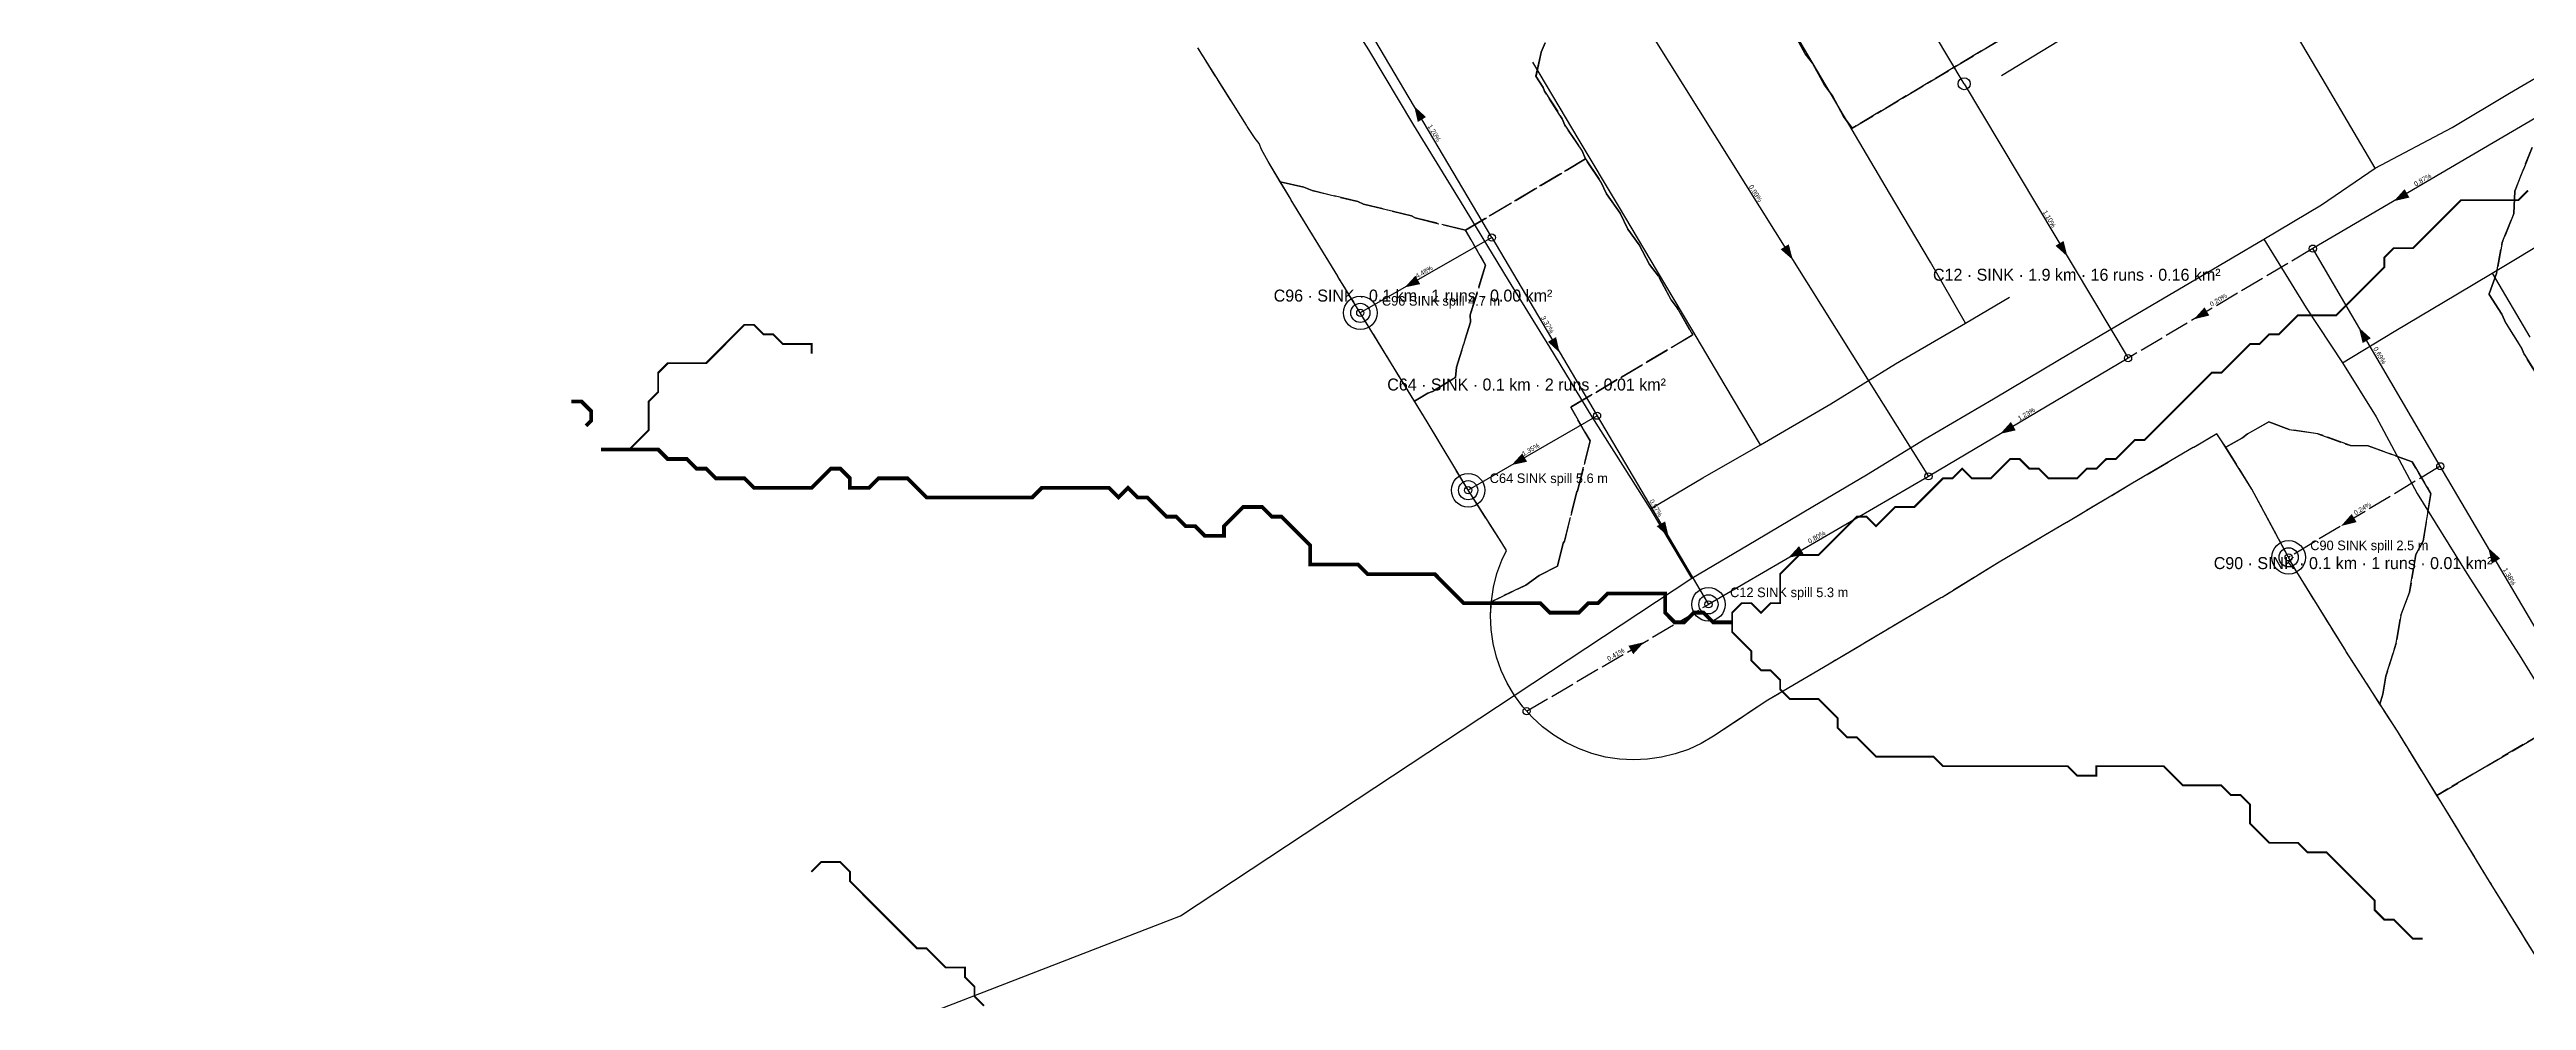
# Model space of a CAD drawing. Header units: metres. Extents: x 440276 to 476894, y 2561381 to 2578972.
# Drawn here: x 444668 to 445701, y 2565891 to 2566288 of the extents above; entities that cross this region are included whole.
import ezdxf
from ezdxf.enums import TextEntityAlignment as Align

# ---------------------------------------------------------------- set-up
doc = ezdxf.new("R2010")
doc.units = ezdxf.units.M
doc.header["$LTSCALE"] = 8
doc.linetypes.add('DASHED', pattern=[1.524, 1.27, -0.254])
for name, color, linetype in [('A_ARROWS', 7, 'Continuous'), ('A_BUILT_2006', 252, 'Continuous'), ('A_CATCH_LABEL', 7, 'Continuous'), ('A_CATCHMENTS', 7, 'Continuous'), ('A_ENVELOPE', 3, 'Continuous'), ('A_GRADIENT', 8, 'Continuous'), ('A_JUNCTIONS', 8, 'Continuous'), ('A_OUTLET_LABEL', 7, 'Continuous'), ('A_OUTLETS', 7, 'Continuous'), ('A_RUNS', 7, 'Continuous'), ('A_STREAMS', 5, 'Continuous')]:
    doc.layers.add(name, color=color, linetype=linetype)

msp = doc.modelspace()

# ---------------------------------------------------------------- linework, layer by layer
at = {"layer": 'A_ARROWS', "color": 1}
for points in [[(445237.3, 2566263.9), (445242.2, 2566259.4), (445238.8, 2566257.3)], [(445624.1, 2566088.8), (445628.5, 2566093.8), (445630.6, 2566090.4)]]:
    msp.add_solid(points, dxfattribs=at)
at = {"layer": 'A_ARROWS', "color": 2}
for points in [[(445646.1, 2566224.3), (445650.6, 2566229.3), (445652.6, 2566225.8)], [(445395.3, 2566199.8), (445390.2, 2566204.2), (445393.6, 2566206.3)], [(445509.9, 2566201.2), (445504.9, 2566205.7), (445508.3, 2566207.7)], [(445233.3, 2566188.3), (445237.8, 2566193.2), (445239.8, 2566189.7)], [(445562.6, 2566175), (445567.1, 2566180), (445569.1, 2566176.6)], [(445631.5, 2566171.6), (445636.5, 2566167.1), (445633.1, 2566165.1)], [(445481.8, 2566127.2), (445486.3, 2566132.2), (445488.3, 2566128.7)], [(445343.5, 2566084.2), (445338.5, 2566088.7), (445342, 2566090.7)], [(445393.4, 2566075.5), (445397.9, 2566080.4), (445399.9, 2566076.9)], [(445685.5, 2566079.7), (445690.5, 2566075.2), (445687, 2566073.1)], [(445333.2, 2566040.3), (445328.7, 2566035.3), (445326.7, 2566038.8)]]:
    msp.add_solid(points, dxfattribs=at)
at = {"layer": 'A_ARROWS', "color": 3}
for points in [[(445298, 2566161.1), (445293.1, 2566165.6), (445296.5, 2566167.6)], [(445277.9, 2566114.2), (445282.4, 2566119.1), (445284.4, 2566115.6)]]:
    msp.add_solid(points, dxfattribs=at)
at = {"layer": 'A_BUILT_2006', "color": 252}
for points in [[(445218.4, 2566287.4), (445197.7, 2566320.2)], [(445401.6, 2566285.4), (445388.4, 2566307.7)], [(445515.7, 2566296.9), (445482.4, 2566276.6)], [(445618, 2566272.5), (445597.8, 2566306.6)], [(445237.2, 2566256), (445218.4, 2566287.4)], [(445306.2, 2566249.7), (445286.8, 2566282.3)], [(445416.9, 2566259.5), (445401.6, 2566285.4)], [(445694.4, 2566269.4), (445718.1, 2566283.3)], [(445638.3, 2566238.1), (445618, 2566272.5)], [(445670.4, 2566255), (445694.4, 2566269.4)], [(445256.6, 2566224.3), (445237.2, 2566256)], [(445435.7, 2566227.6), (445416.9, 2566259.5)], [(445322.5, 2566222.3), (445306.2, 2566249.7)], [(445638.3, 2566238.1), (445670.4, 2566255)], [(445615.9, 2566222.8), (445638.3, 2566238.1)], [(445452.7, 2566198.8), (445435.7, 2566227.6)], [(445276.7, 2566191.4), (445256.6, 2566224.3)], [(445338.8, 2566194.9), (445322.5, 2566222.3)], [(445591.8, 2566208.5), (445615.9, 2566222.8)], [(445565.4, 2566192.9), (445591.8, 2566208.5)], [(445591.8, 2566208.5), (445609.5, 2566179.8)], [(445687.1, 2566194.2), (445713.3, 2566210)], [(445353.1, 2566170.9), (445338.8, 2566194.9)], [(445467.3, 2566173.4), (445452.7, 2566198.8)], [(445672.7, 2566185.6), (445687.1, 2566194.2)], [(445687.1, 2566194.2), (445702.9, 2566167.6)], [(445293.9, 2566163.4), (445276.7, 2566191.4)], [(445467.3, 2566173.4), (445485.7, 2566184.2)], [(445532, 2566173.2), (445565.4, 2566192.9)], [(445646.3, 2566169.9), (445672.7, 2566185.6)], [(445438.2, 2566156.4), (445467.3, 2566173.4)], [(445506.6, 2566158.3), (445532, 2566173.2)], [(445609.5, 2566179.8), (445624.7, 2566156.8)], [(445311.5, 2566134.3), (445293.9, 2566163.4)], [(445367, 2566147.4), (445353.1, 2566170.9)], [(445624.7, 2566156.8), (445646.3, 2566169.9)], [(445411.1, 2566139.7), (445438.2, 2566156.4)], [(445479.1, 2566141.9), (445506.6, 2566158.3)], [(445624.7, 2566156.8), (445638.8, 2566134.3)], [(445381.8, 2566122.6), (445367, 2566147.4)], [(445450.5, 2566125.1), (445479.1, 2566141.9)], [(445324.4, 2566114.1), (445311.5, 2566134.3)], [(445381.8, 2566122.6), (445411.1, 2566139.7)], [(445638.8, 2566134.3), (445655.9, 2566102.4)], [(445357.8, 2566108.9), (445381.8, 2566122.6)], [(445426.1, 2566110.1), (445450.5, 2566125.1)], [(445335.9, 2566096), (445324.4, 2566114.1)], [(445335.9, 2566096), (445357.8, 2566108.9)], [(445403.6, 2566096.9), (445426.1, 2566110.1)], [(445655.9, 2566102.4), (445676.6, 2566069)], [(445353.1, 2566067), (445335.9, 2566096)], [(445380, 2566082.9), (445403.6, 2566096.9)], [(445353.1, 2566067), (445380, 2566082.9)], [(444422.4, 2563343.7), (444425.8, 2563359.7), (444354.3, 2563402.3), (444079.1, 2562950.6), (443944.5, 2563054.6), (443895.5, 2563534.9), (443894.2, 2564981.6), (443353.4, 2565026.3), (443356.8, 2565236.3), (445139.7, 2565926.1), (445353.1, 2566067)], [(445676.6, 2566069), (445698.4, 2566035.1)], [(445698.4, 2566035.1), (445716.9, 2566005)]]:
    msp.add_lwpolyline(points, dxfattribs=at)
at = {"layer": 'A_CATCHMENTS', "color": 2, "linetype": 'DASHED'}
for points in [[(445395.2, 2566295.4), (445400.5, 2566285.8), (445403.5, 2566281.9), (445408.5, 2566272.7), (445411.8, 2566268.3), (445416.5, 2566259.6), (445420.1, 2566254.7), (445578.7, 2566349.5)], [(445731.7, 2566016.1), (445664, 2565976.4), (445647.6, 2566003.2), (445640.3, 2566014.5), (445641.5, 2566018.6), (445642.7, 2566026.1), (445647.1, 2566039.9), (445649, 2566051.5), (445652.7, 2566061.2), (445655.3, 2566076.9), (445658.3, 2566082.5), (445661.6, 2566102.4), (445653.7, 2566115.5), (445635.4, 2566122.2), (445628, 2566122.3), (445614.4, 2566127.3), (445602.4, 2566129.1), (445594, 2566132.2), (445585.1, 2566127.2), (445583, 2566125.5), (445576, 2566121.6), (445574.2, 2566124.3), (445572.3, 2566127.3), (445562.6, 2566121.5), (445562.5, 2566121.5), (445562.4, 2566121.5), (445537.1, 2566106.6), (445509.6, 2566090.3), (445509.6, 2566090.3), (445509.5, 2566090.2), (445481.4, 2566073.7), (445457.6, 2566059), (445457.1, 2566058.8), (445456.6, 2566058.5), (445434.1, 2566045.2), (445410.5, 2566031.2), (445410.5, 2566031.2), (445410.5, 2566031.2), (445384.9, 2566016.1), (445362.2, 2566001.1), (445357.1, 2565998.1), (445351.8, 2565995.6), (445346.2, 2565993.7), (445340.5, 2565992.3), (445334.7, 2565991.5), (445328.8, 2565991.2), (445322.9, 2565991.5), (445317.1, 2565992.4), (445311.4, 2565993.9), (445305.9, 2565995.9), (445300.6, 2565998.4), (445295.5, 2566001.5), (445290.8, 2566005), (445286.5, 2566009), (445282.6, 2566013.4), (445279.1, 2566018.1), (445276.1, 2566023.2), (445273.6, 2566028.5), (445271.6, 2566034.1), (445270.2, 2566039.8), (445269.4, 2566045.6), (445269.1, 2566051.5), (445269.4, 2566057.2), (445283.9, 2566064.1), (445289.4, 2566068.2), (445297.1, 2566072), (445297.1, 2566072), (445299.5, 2566081.6), (445300, 2566082.5), (445305.1, 2566103), (445305.5, 2566103.5), (445310.7, 2566124.3), (445302.6, 2566138.3), (445353.5, 2566168.5), (445347.1, 2566179.8), (445344.5, 2566183.2), (445339.2, 2566193), (445335.5, 2566197.9), (445331.2, 2566206.1), (445326.5, 2566212.6), (445323.2, 2566219.3), (445317.6, 2566227.4), (445315.2, 2566232.4), (445308.8, 2566241.9), (445307.2, 2566245.5), (445300.2, 2566256), (445299.1, 2566258.6), (445291.7, 2566270.2), (445291.1, 2566271.7), (445288.1, 2566276.4), (445290.3, 2566286.5), (445291.9, 2566290.3)], [(445703.8, 2566246.7), (445696.6, 2566228.5), (445696.2, 2566219.1), (445691.3, 2566207), (445689, 2566194.1), (445685.9, 2566185.7), (445685.9, 2566185.4), (445691.2, 2566177.1), (445692.9, 2566173.4), (445699.2, 2566163.4), (445700.5, 2566160.4), (445707.2, 2566149.7)]]:
    msp.add_lwpolyline(points, dxfattribs=at)
at = {"layer": 'A_CATCHMENTS', "color": 3, "linetype": 'DASHED'}
for points in [[(445578.7, 2566349.5), (445420.1, 2566254.7), (445416.5, 2566259.6), (445411.8, 2566268.3), (445408.5, 2566272.7), (445403.5, 2566281.9), (445400.5, 2566285.8), (445395.2, 2566295.4)], [(445707.2, 2566149.7), (445700.5, 2566160.4), (445699.2, 2566163.4), (445692.9, 2566173.4), (445691.2, 2566177.1), (445685.9, 2566185.4), (445685.9, 2566185.7), (445689, 2566194.1), (445691.3, 2566207), (445696.2, 2566219.1), (445696.6, 2566228.5), (445703.8, 2566246.7)]]:
    msp.add_lwpolyline(points, dxfattribs=at)
at = {"layer": 'A_CATCHMENTS', "color": 1, "linetype": 'DASHED'}
msp.add_lwpolyline([(445291.9, 2566290.3), (445290.3, 2566286.5), (445288.1, 2566276.4), (445291.1, 2566271.7), (445291.7, 2566270.2), (445299.1, 2566258.6), (445300.2, 2566256), (445307.2, 2566245.5), (445308.8, 2566241.9), (445258.7, 2566212.2), (445237.7, 2566217.3), (445236.2, 2566218.2), (445216.2, 2566223), (445213.7, 2566224.1), (445194.7, 2566228.7), (445191.2, 2566230.1), (445181.4, 2566232.4), (445176.4, 2566240.8), (445173.6, 2566245.9), (445172.6, 2566248.4), (445170.9, 2566250.5), (445167.6, 2566255.4), (445167.3, 2566256), (445147, 2566288.2)], dxfattribs=at)
at = {"layer": 'A_CATCHMENTS', "color": 3, "linetype": 'DASHED'}
msp.add_lwpolyline([(445305.5, 2566103.5), (445305.1, 2566103), (445300, 2566082.5), (445299.5, 2566081.6), (445297.1, 2566072), (445289.4, 2566068.2), (445283.9, 2566064.1), (445269.4, 2566057.2), (445269.5, 2566057.4), (445270.4, 2566063.2), (445271.8, 2566068.9), (445273.8, 2566074.5), (445275.8, 2566078.6), (445273.8, 2566081.8), (445260.9, 2566102), (445260.5, 2566102.6), (445260.1, 2566103.3), (445242.7, 2566132.2), (445237.4, 2566140.8), (445243, 2566144.2), (445244.9, 2566144.9), (445254.5, 2566150.7), (445255, 2566155.1), (445260.8, 2566173.8), (445260.7, 2566176.9), (445267.1, 2566197.6), (445258.7, 2566212.2), (445308.8, 2566241.9), (445315.2, 2566232.4), (445317.6, 2566227.4), (445323.2, 2566219.3), (445326.5, 2566212.6), (445331.2, 2566206.1), (445335.5, 2566197.9), (445339.2, 2566193), (445344.5, 2566183.2), (445347.1, 2566179.8), (445353.5, 2566168.5), (445302.6, 2566138.3), (445310.7, 2566124.3), (445305.5, 2566103.5)], close=True, dxfattribs=at)
at = {"layer": 'A_CATCHMENTS', "color": 2, "linetype": 'DASHED'}
msp.add_lwpolyline([(445191.2, 2566230.1), (445194.7, 2566228.7), (445213.7, 2566224.1), (445216.2, 2566223), (445236.2, 2566218.2), (445237.7, 2566217.3), (445258.7, 2566212.2), (445267.1, 2566197.6), (445260.7, 2566176.9), (445260.8, 2566173.8), (445255, 2566155.1), (445254.5, 2566150.7), (445244.9, 2566144.9), (445243, 2566144.2), (445237.4, 2566140.8), (445225.6, 2566160.1), (445225.6, 2566160.1), (445225.6, 2566160.1), (445205.4, 2566192.9), (445205.4, 2566192.9), (445205.4, 2566193), (445186, 2566224.7), (445185.9, 2566224.9), (445185.8, 2566225.1), (445181.4, 2566232.4), (445191.2, 2566230.1)], close=True, dxfattribs=at)
at = {"layer": 'A_CATCHMENTS', "color": 1, "linetype": 'DASHED'}
msp.add_lwpolyline([(445583, 2566125.5), (445585.1, 2566127.2), (445594, 2566132.2), (445602.4, 2566129.1), (445614.4, 2566127.3), (445628, 2566122.3), (445635.4, 2566122.2), (445653.7, 2566115.5), (445661.6, 2566102.4), (445658.3, 2566082.5), (445655.3, 2566076.9), (445652.7, 2566061.2), (445649, 2566051.5), (445647.1, 2566039.9), (445642.7, 2566026.1), (445641.5, 2566018.6), (445640.3, 2566014.5), (445626.1, 2566036.6), (445625.9, 2566037), (445625.6, 2566037.4), (445604.9, 2566070.8), (445604, 2566072.5), (445603, 2566074.1), (445586.9, 2566104.2), (445576, 2566121.6), (445583, 2566125.5)], close=True, dxfattribs=at)
at = {"layer": 'A_CATCHMENTS', "color": 4, "linetype": 'DASHED'}
msp.add_lwpolyline([(445706, 2565908.2), (445686.1, 2565940.5), (445665.8, 2565973.6), (445665.8, 2565973.6), (445665.8, 2565973.6), (445664, 2565976.4), (445731.7, 2566016.1)], dxfattribs=at)
at = {"layer": 'A_ENVELOPE', "color": 3}
msp.add_lwpolyline([(445706, 2565908.2), (445686.1, 2565940.5), (445665.8, 2565973.6), (445665.8, 2565973.6), (445665.8, 2565973.6), (445647.6, 2566003.2), (445626.1, 2566036.6), (445625.9, 2566037), (445625.6, 2566037.4), (445604.9, 2566070.8), (445604, 2566072.5), (445603, 2566074.1), (445586.9, 2566104.2), (445574.2, 2566124.3), (445572.3, 2566127.3), (445562.6, 2566121.5), (445562.5, 2566121.5), (445562.4, 2566121.5), (445537.1, 2566106.6), (445509.6, 2566090.3), (445509.6, 2566090.3), (445509.5, 2566090.2), (445481.4, 2566073.7), (445457.6, 2566059), (445457.1, 2566058.8), (445456.6, 2566058.5), (445434.1, 2566045.2), (445410.5, 2566031.2), (445410.5, 2566031.2), (445410.5, 2566031.2), (445384.9, 2566016.1), (445362.2, 2566001.1), (445357.1, 2565998.1), (445351.8, 2565995.6), (445346.2, 2565993.7), (445340.5, 2565992.3), (445334.7, 2565991.5), (445334.7, 2565991.5), (445328.8, 2565991.2), (445322.9, 2565991.5), (445317.1, 2565992.4), (445311.4, 2565993.9), (445305.9, 2565995.9), (445300.6, 2565998.4), (445295.5, 2566001.5), (445290.8, 2566005), (445286.5, 2566009), (445282.6, 2566013.4), (445279.1, 2566018.1), (445276.1, 2566023.2), (445273.6, 2566028.5), (445271.6, 2566034.1), (445270.2, 2566039.8), (445269.4, 2566045.6), (445269.1, 2566051.5), (445269.5, 2566057.4), (445270.4, 2566063.2), (445271.8, 2566068.9), (445273.8, 2566074.5), (445275.8, 2566078.6), (445273.8, 2566081.8), (445260.9, 2566102), (445260.5, 2566102.6), (445260.1, 2566103.3), (445242.7, 2566132.2), (445225.6, 2566160.1), (445225.6, 2566160.1), (445225.6, 2566160.1), (445205.4, 2566192.9), (445205.4, 2566192.9), (445205.4, 2566193), (445186, 2566224.7), (445185.9, 2566224.9), (445185.8, 2566225.1), (445176.4, 2566240.8), (445173.6, 2566245.9), (445172.6, 2566248.4), (445170.9, 2566250.5), (445167.6, 2566255.4), (445167.3, 2566256), (445147, 2566288.2)], dxfattribs=at)
at = {"layer": 'A_JUNCTIONS', "color": 30}
msp.add_circle((445466.8, 2566273.3), 2.5, dxfattribs=at)
at = {"layer": 'A_JUNCTIONS'}
for centre in [(445269.7, 2566209.1), (445612.3, 2566204.5), (445214.8, 2566177.7), (445535.2, 2566158.8), (445313.6, 2566134.8), (445451.9, 2566109.5), (445665.5, 2566113.7), (445259.8, 2566103.7), (445602.2, 2566075.7), (445360.1, 2566056.1), (445284.2, 2566011.5)]:
    msp.add_circle(centre, 1.5, dxfattribs=at)
at = {"layer": 'A_OUTLETS', "color": 1}
for centre, radius in [((445214.8, 2566177.7), 7), ((445214.8, 2566177.7), 4), ((445259.8, 2566103.7), 7), ((445259.8, 2566103.7), 4), ((445602.2, 2566075.7), 7), ((445602.2, 2566075.7), 4), ((445360.1, 2566056.1), 7), ((445360.1, 2566056.1), 4)]:
    msp.add_circle(centre, radius, dxfattribs=at)
at = {"layer": 'A_RUNS', "color": 3}
for points in [[(445466.8, 2566273.3), (445393.4, 2566396.3)], [(445269.7, 2566209.1), (445313.6, 2566134.8)], [(445313.6, 2566134.8), (445259.8, 2566103.7)]]:
    msp.add_lwpolyline(points, dxfattribs=at)
at = {"layer": 'A_RUNS', "color": 2}
for points in [[(445305, 2566343.9), (445451.9, 2566109.5)], [(445466.8, 2566273.3), (445535.2, 2566158.8)], [(445705.4, 2566259.1), (445612.3, 2566204.5)], [(445269.7, 2566209.1), (445214.8, 2566177.7)], [(445665.5, 2566113.7), (445612.3, 2566204.5)], [(445535.2, 2566158.8), (445451.9, 2566109.5)], [(445313.6, 2566134.8), (445360.1, 2566056.1)], [(445720.6, 2566020), (445665.5, 2566113.7)], [(445451.9, 2566109.5), (445360.1, 2566056.1)]]:
    msp.add_lwpolyline(points, dxfattribs=at)
at = {"layer": 'A_RUNS', "color": 1}
msp.add_lwpolyline([(445269.7, 2566209.1), (445219, 2566294.7)], dxfattribs=at)
at = {"layer": 'A_RUNS', "color": 2, "linetype": 'DASHED'}
for points in [[(445612.3, 2566204.5), (445535.2, 2566158.8)], [(445284.2, 2566011.5), (445360.1, 2566056.1)]]:
    msp.add_lwpolyline(points, dxfattribs=at)
at = {"layer": 'A_RUNS', "color": 1, "linetype": 'DASHED'}
msp.add_lwpolyline([(445665.5, 2566113.7), (445602.2, 2566075.7)], dxfattribs=at)
at = {"layer": 'A_STREAMS', "color": 5}
for points, const_width in [([(445702.1, 2566228.7), (445698.1, 2566224.7), (445694.1, 2566224.7), (445690.1, 2566224.7), (445686.1, 2566224.7), (445682.1, 2566224.7), (445678.1, 2566224.7), (445674.1, 2566224.7), (445670.1, 2566220.7), (445666.1, 2566216.7), (445662.1, 2566212.7), (445658.1, 2566208.7), (445654.1, 2566204.7), (445650.1, 2566204.7), (445646.1, 2566204.7), (445642.1, 2566200.7), (445642.1, 2566196.7), (445638.1, 2566192.7), (445634.1, 2566188.7), (445630.1, 2566184.7), (445626.1, 2566180.7), (445622.1, 2566176.7), (445618.1, 2566176.7), (445614.1, 2566176.7), (445610.1, 2566176.7), (445606.1, 2566176.7), (445602.1, 2566172.7), (445598.1, 2566168.7), (445594.1, 2566168.7), (445590.1, 2566164.7), (445586.1, 2566164.7), (445582.1, 2566160.7), (445578.1, 2566156.7), (445574.1, 2566152.7), (445570.1, 2566152.7), (445566.1, 2566148.7), (445562.1, 2566144.7), (445558.1, 2566140.7), (445554.1, 2566136.7), (445550.1, 2566132.7), (445546.1, 2566128.7), (445542.1, 2566124.7), (445538.1, 2566124.7), (445534.1, 2566120.7), (445530.1, 2566116.7), (445526.1, 2566116.7), (445522, 2566112.7), (445518, 2566112.7), (445514, 2566108.7), (445510, 2566108.7), (445506, 2566108.7), (445502, 2566108.7), (445498, 2566112.7), (445494, 2566112.7), (445490, 2566116.7), (445486, 2566116.7), (445482, 2566112.7), (445478, 2566108.7), (445474, 2566108.7), (445470, 2566108.7), (445466, 2566112.7), (445462, 2566108.7), (445458, 2566108.7), (445454, 2566104.7), (445450, 2566100.7), (445446, 2566096.7), (445442, 2566096.7), (445438, 2566096.7), (445434, 2566092.7), (445430, 2566088.7), (445426, 2566092.7), (445422, 2566092.7), (445418, 2566088.7), (445414, 2566084.7), (445410, 2566080.7), (445406, 2566076.7), (445402, 2566076.7), (445398, 2566076.7), (445394, 2566072.7), (445390, 2566068.7), (445390, 2566064.6), (445390, 2566060.6), (445390, 2566056.6), (445386, 2566056.6), (445382, 2566052.6), (445378, 2566056.6), (445374, 2566056.6), (445370, 2566052.6), (445370, 2566048.6)], 0.8), ([(444985.8, 2566160.7), (444985.8, 2566164.7), (444981.8, 2566164.7), (444977.8, 2566164.7), (444973.8, 2566164.7), (444969.8, 2566168.7), (444965.8, 2566168.7), (444961.8, 2566172.7), (444957.8, 2566172.7), (444953.8, 2566168.7), (444949.8, 2566164.7), (444945.8, 2566160.7), (444941.8, 2566156.7), (444937.8, 2566156.7), (444933.8, 2566156.7), (444929.8, 2566156.7), (444925.8, 2566156.7), (444921.8, 2566152.7), (444921.8, 2566148.7), (444921.8, 2566144.7), (444917.8, 2566140.7), (444917.8, 2566136.7), (444917.8, 2566132.7), (444917.8, 2566128.7), (444913.8, 2566124.7), (444909.8, 2566120.7)], 0.8), ([(444891.7, 2566130.6), (444893.8, 2566132.7), (444893.8, 2566136.7), (444889.8, 2566140.7), (444885.8, 2566140.7), (444885.5, 2566140.7)], 1.6), ([(444909.8, 2566120.7), (444905.8, 2566120.7), (444901.8, 2566120.7), (444897.9, 2566120.7)], 1.6), ([(445370, 2566048.6), (445366, 2566048.6), (445362, 2566048.6), (445358, 2566052.6), (445354, 2566052.6), (445350, 2566048.6), (445346, 2566048.6), (445342, 2566052.6), (445342, 2566056.6), (445342, 2566060.6), (445338, 2566060.6), (445334, 2566060.6), (445330, 2566060.6), (445326, 2566060.6), (445322, 2566060.6), (445318, 2566060.6), (445314, 2566056.6), (445310, 2566056.6), (445306, 2566052.6), (445302, 2566052.6), (445298, 2566052.6), (445293.9, 2566052.6), (445289.9, 2566056.6), (445285.9, 2566056.6), (445281.9, 2566056.6), (445277.9, 2566056.6), (445273.9, 2566056.6), (445269.9, 2566056.6), (445265.9, 2566056.6), (445261.9, 2566056.6), (445257.9, 2566056.6), (445253.9, 2566060.6), (445249.9, 2566064.6), (445245.9, 2566068.7), (445241.9, 2566068.7), (445237.9, 2566068.7), (445233.9, 2566068.7), (445229.9, 2566068.7), (445225.9, 2566068.7), (445221.9, 2566068.7), (445217.9, 2566068.7), (445213.9, 2566072.7), (445209.9, 2566072.7), (445205.9, 2566072.7), (445201.9, 2566072.7), (445197.9, 2566072.7), (445193.9, 2566072.7), (445193.9, 2566076.7), (445193.9, 2566080.7), (445189.9, 2566084.7), (445185.9, 2566088.7), (445181.9, 2566092.7), (445177.9, 2566092.7), (445173.9, 2566096.7), (445169.9, 2566096.7), (445165.9, 2566096.7), (445161.9, 2566092.7), (445157.9, 2566088.7), (445157.9, 2566084.7), (445153.9, 2566084.7), (445149.9, 2566084.7), (445145.9, 2566088.7), (445141.9, 2566088.7), (445137.9, 2566092.7), (445133.9, 2566092.7), (445129.9, 2566096.7), (445125.9, 2566100.7), (445121.9, 2566100.7), (445117.9, 2566104.7), (445113.9, 2566100.7), (445109.9, 2566104.7), (445105.9, 2566104.7), (445101.9, 2566104.7), (445097.9, 2566104.7), (445093.9, 2566104.7), (445089.9, 2566104.7), (445085.9, 2566104.7), (445081.9, 2566104.7), (445077.9, 2566100.7), (445073.9, 2566100.7), (445069.9, 2566100.7), (445065.8, 2566100.7), (445061.8, 2566100.7), (445057.8, 2566100.7), (445053.8, 2566100.7), (445049.8, 2566100.7), (445045.8, 2566100.7), (445041.8, 2566100.7), (445037.8, 2566100.7), (445033.8, 2566100.7), (445029.8, 2566104.7), (445025.8, 2566108.7), (445021.8, 2566108.7), (445017.8, 2566108.7), (445013.8, 2566108.7), (445009.8, 2566104.7), (445005.8, 2566104.7), (445001.8, 2566104.7), (445001.8, 2566108.7), (444997.8, 2566112.7), (444993.8, 2566112.7), (444989.8, 2566108.7), (444985.8, 2566104.7), (444981.8, 2566104.7), (444977.8, 2566104.7), (444973.8, 2566104.7), (444969.8, 2566104.7), (444965.8, 2566104.7), (444961.8, 2566104.7), (444957.8, 2566108.7), (444953.8, 2566108.7), (444949.8, 2566108.7), (444945.8, 2566108.7), (444941.8, 2566112.7), (444937.8, 2566112.7), (444933.8, 2566116.7), (444929.8, 2566116.7), (444925.8, 2566116.7), (444921.8, 2566120.7), (444917.8, 2566120.7), (444913.8, 2566120.7), (444909.8, 2566120.7)], 1.6), ([(445658.1, 2565916.6), (445654.1, 2565916.6), (445650.1, 2565920.6), (445646.1, 2565924.6), (445642.1, 2565924.6), (445638.1, 2565928.6), (445638.1, 2565932.6), (445634.1, 2565936.6), (445630.1, 2565940.6), (445626.1, 2565944.6), (445622.1, 2565948.6), (445618.1, 2565952.6), (445614.1, 2565952.6), (445610.1, 2565952.6), (445606.1, 2565956.6), (445602.1, 2565956.6), (445598.1, 2565956.6), (445594.1, 2565956.6), (445590.1, 2565960.6), (445586.1, 2565964.6), (445586.1, 2565968.6), (445586.1, 2565972.6), (445582.1, 2565976.6), (445578.1, 2565976.6), (445574.1, 2565980.6), (445570.1, 2565980.6), (445566.1, 2565980.6), (445562.1, 2565980.6), (445558.1, 2565980.6), (445554.1, 2565984.6), (445550.1, 2565988.6), (445546.1, 2565988.6), (445542.1, 2565988.6), (445538.1, 2565988.6), (445534.1, 2565988.6), (445530.1, 2565988.6), (445526.1, 2565988.6), (445522, 2565988.6), (445522, 2565984.6), (445518, 2565984.6), (445514, 2565984.6), (445510, 2565988.6), (445506, 2565988.6), (445502, 2565988.6), (445498, 2565988.6), (445494, 2565988.6), (445490, 2565988.6), (445486, 2565988.6), (445482, 2565988.6), (445478, 2565988.6), (445474, 2565988.6), (445470, 2565988.6), (445466, 2565988.6), (445462, 2565988.6), (445458, 2565988.6), (445454, 2565992.6), (445450, 2565992.6), (445446, 2565992.6), (445442, 2565992.6), (445438, 2565992.6), (445434, 2565992.6), (445430, 2565992.6), (445426, 2565996.6), (445422, 2566000.6), (445418, 2566000.6), (445414, 2566004.6), (445414, 2566008.6), (445410, 2566012.6), (445406, 2566016.6), (445402, 2566016.6), (445398, 2566016.6), (445394, 2566016.6), (445390, 2566020.6), (445390, 2566024.6), (445386, 2566028.6), (445382, 2566028.6), (445378, 2566032.6), (445378, 2566036.6), (445374, 2566040.6), (445370, 2566044.6), (445370, 2566048.6)], 0.8), ([(445057.8, 2565888.6), (445053.8, 2565892.6), (445053.8, 2565896.6), (445049.8, 2565900.6), (445049.8, 2565904.6), (445045.8, 2565904.6), (445041.8, 2565904.6), (445037.8, 2565908.6), (445033.8, 2565912.6), (445029.8, 2565912.6), (445025.8, 2565916.6), (445021.8, 2565920.6), (445017.8, 2565924.6), (445013.8, 2565928.6), (445009.8, 2565932.6), (445005.8, 2565936.6), (445001.8, 2565940.6), (445001.8, 2565944.6), (444997.8, 2565948.6), (444993.8, 2565948.6), (444989.8, 2565948.6), (444985.8, 2565944.6), (444985.7, 2565944.5)], 0.8)]:
    msp.add_lwpolyline(points, dxfattribs=dict(at, const_width=const_width))

# ---------------------------------------------------------------- texts
at = {"layer": 'A_CATCH_LABEL', "color": 2}
for s, p in [('C12 · SINK · 1.9 km · 16 runs · 0.16 km²', (445513.8, 2566193.6)), ('C96 · SINK · 0.1 km · 1 runs · 0.00 km²', (445236.8, 2566184.9))]:
    msp.add_text(s, height=5, dxfattribs=at).set_placement(p, align=Align.MIDDLE_CENTER)
at = {"layer": 'A_CATCH_LABEL', "color": 3}
msp.add_text('C64 · SINK · 0.1 km · 2 runs · 0.01 km²', height=5, dxfattribs=at).set_placement((445284.2, 2566147.8), align=Align.MIDDLE_CENTER)
at = {"layer": 'A_CATCH_LABEL', "color": 1}
msp.add_text('C90 · SINK · 0.1 km · 1 runs · 0.01 km²', height=5, dxfattribs=at).set_placement((445629.1, 2566073.3), align=Align.MIDDLE_CENTER)
at = {"layer": 'A_GRADIENT', "color": 1}
for s, rotation, p in [('1.20%', 300.6003, (445244.3, 2566251.9)), ('0.24%', 30.9822, (445633.8, 2566094.7))]:
    msp.add_text(s, height=2, rotation=rotation, dxfattribs=at).set_placement(p, align=Align.BOTTOM_CENTER)
at = {"layer": 'A_GRADIENT', "color": 2}
for s, rotation, p in [('0.87%', 30.3963, (445658.9, 2566231.8)), ('0.99%', -57.925, (445378.4, 2566226.7)), ('1.10%', -59.149, (445501, 2566216.1)), ('4.48%', 29.759, (445242.2, 2566193.4)), ('0.20%', 30.6452, (445573.7, 2566181.7)), ('0.69%', 300.4149, (445638.9, 2566159.1)), ('1.23%', 30.6463, (445493.6, 2566134.1)), ('0.57%', -59.3997, (445336.8, 2566095.5)), ('0.80%', 30.1551, (445406, 2566082.8)), ('1.38%', 300.4149, (445693, 2566066.9)), ('0.41%', 30.4631, (445322.2, 2566033.8))]:
    msp.add_text(s, height=2, rotation=rotation, dxfattribs=at).set_placement(p, align=Align.BOTTOM_CENTER)
at = {"layer": 'A_GRADIENT', "color": 3}
for s, rotation, p in [('3.37%', -59.3997, (445291.6, 2566172)), ('1.35%', 30.0798, (445286.7, 2566119.3))]:
    msp.add_text(s, height=2, rotation=rotation, dxfattribs=at).set_placement(p, align=Align.BOTTOM_CENTER)
at = {"layer": 'A_OUTLET_LABEL', "color": 1}
for s, p in [('C96 SINK spill 4.7 m', (445223.8, 2566180.7)), ('C64 SINK spill 5.6 m', (445268.8, 2566106.7)), ('C90 SINK spill 2.5 m', (445611.2, 2566078.7)), ('C12 SINK spill 5.3 m', (445369.1, 2566059.1))]:
    msp.add_text(s, height=4, dxfattribs=at).set_placement(p)

doc.saveas('drawing.dxf')
